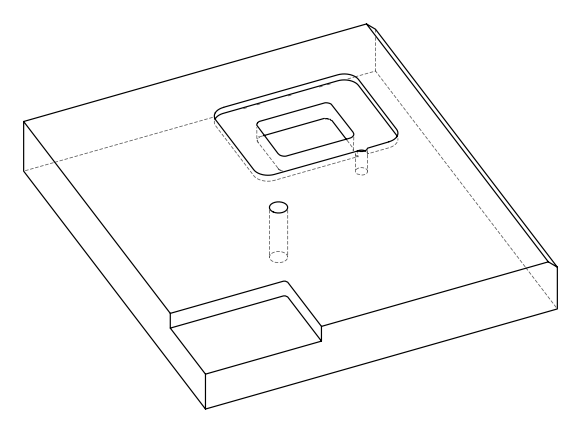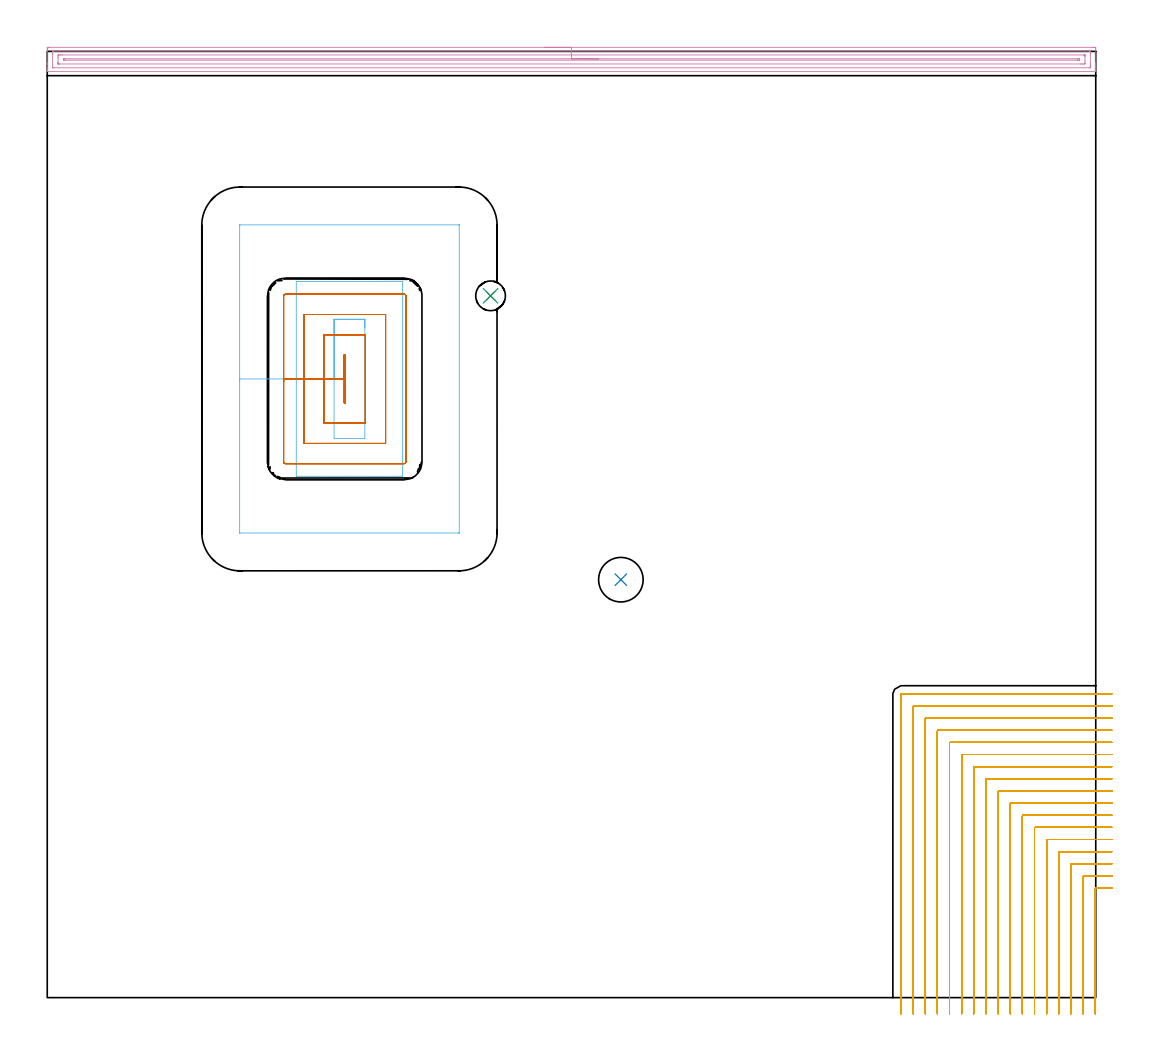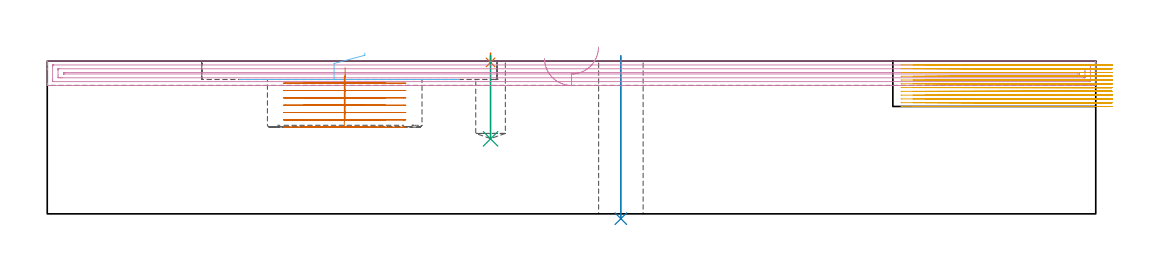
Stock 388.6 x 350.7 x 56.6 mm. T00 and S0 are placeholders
(PLAN: 7 operations, 6 tool changes, 78.7 min)
(1 SPOT_DRILL | STEP1POCKET | NXT0321_9005460120000 | 0.03 min | 1 mm3)
(2 INDEXABLE_INSERT_DRILL_THROUGH_HOLE_FROM_SOLID | STEP1HOLE | NXT0302_004 | 0.24 min | 12082 mm3)
(3 DRILL_BLIND_HOLE_INTO_CENTER | STEP1POCKET | NXT0301_081 | 0.12 min | 2598 mm3)
(4 AREA_MILL | FG_CHAMFER_SURFACE | UGT0205_001 | 12.61 min | 15739 mm3)
(5 MILL_CORNER_NOTCH_RECTANGULAR | CORNER_NOTCH_RECTANGULAR | UGT0201_014 | Follow Part, ap 1.5, ae 75% | 56.01 min | 145998 mm3)
(6 MILL_RECTANGULAR_POCKET | POCKET_RECTANGULAR_STRAIGHT | UGT0201_006 | Follow Part, ap 7, ae 75% | 1.68 min | 104143 mm3)
(7 MILL_RECTANGULAR_POCKET_1 | POCKET_RECTANGULAR_STRAIGHT_1 | UGT0201_092 | Follow Part, ap 3, ae 75% | 8.02 min | 75102 mm3)
(TOOL NXT0321_9005460120000 | NC Spot Drill, 142deg, 12mm, Carbide, Uncoated | D12 PA142 FL30 Z2)
(TOOL NXT0302_004 | Index. Insert Drill 16.5mm [880-D1650L20-05] | D16.5 PA176 FL83 Z2)
(TOOL NXT0301_081 | Carbide Drill 11mm [860.1-1100-033A1-MM 2214] | D11 PA140 FL55 Z2)
(TOOL UGT0205_001 | Chamfer Mill 20 x 3 x 45 deg. | D20 FL50 Z2)
(TOOL UGT0201_014 | End mill 6 mm | D6 FL24 Z4)
(TOOL UGT0201_006 | End Mill 28 mm | D28 FL25 Z2)
(TOOL UGT0201_092 | End mill 12 mm | D12 R1 FL26 Z4)
(OP 1 SPOT_DRILL)
G17 G21 G94 G90
T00 M6
G54
G17 G0 G90 X164.3 Y260.1 S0 M3
G43 Z66.6 H0
G94 G81 G98 Z56.127 F250. R59.6
G80
M5
M2
(OP 2 INDEXABLE_INSERT_DRILL_THROUGH_HOLE_FROM_SOLID)
G17 G21 G94 G90
T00 M6
G54
G17 G0 G90 X212.6 Y154.9 S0 M3
G43 Z66.6 H1
G94 G81 G98 Z-1.788 F250. R58.6
G80
M5
M2
(OP 3 DRILL_BLIND_HOLE_INTO_CENTER)
G17 G21 G94 G90
T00 M6
G54
G17 G0 G90 X164.3 Y260.1 S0 M3
G43 Z66.6 H1
G94 G81 G98 Z27.8 F250. R58.6
G80
M5
M2
(OP 4 AREA_MILL)
G17 G21 G94 G90
T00 M6
G54
G17 G0 G90 X184.3 Y352.2 S1061 M3
G43 Z66.6 H0
Z57.6
G94 G1 X184.338 Z56.728 F250.
X184.452 Z55.863
X184.641 Z55.012
X184.903 Z54.18
X185.237 Z53.374
X185.64 Z52.6
X186.108 Z51.864
X186.64 Z51.172
X187.229 Z50.529
X187.872 Z49.939
X188.564 Z49.408
X189.3 Z48.94
X190.074 Z48.537
X190.88 Z48.203
X191.712 Z47.941
X192.563 Z47.752
X193.428 Z47.638
X194.3 Z47.6
X387.475
X387.993 Y352.199 Z47.601
X388.504 Y352.194 Z47.603
X388.592 Y352.192 Z47.606
X388.6 Y351.687 Z48.111
Y346.371 Z53.423
Y345.805 Z53.992
Y345.485 Z54.311
Y344.919 Z54.877
Y344.599 Z55.196
Y343.96 Z55.84
Y343.571 Z56.229
Y343.225 Z56.565
X388.591 Y343.202 Z56.588
X388.439 Y343.2 Z56.6
X0.161
X0.01 Y343.203 Z56.588
X0.007 Y343.224 Z56.567
X0. Y343.571 Z56.229
Y343.96 Z55.839
Y344.599 Z55.196
Y345.805 Z53.992
Y346.371 Z53.423
Y351.403 Z48.394
X0.003 Y351.687 Z48.111
X0.008 Y352.192 Z47.606
X0.096 Y352.195 Z47.603
X0.607 Y352.2 Z47.6
X194.3
Y350.786 Z49.014
X386.207
X386.429 Y350.785 Z49.015
X386.532 Y350.782 Z49.018
X386.58 Y350.779 Z49.021
X386.591 Y350.773 Z49.027
X386.594 Y350.755 Z49.045
X386.598 Y350.654 Z49.146
X386.6 Y350.411 Z49.389
Y349.915 Z49.885
Y345.982 Z53.818
Y345.485 Z54.315
X386.598 Y345.097 Z54.703
X386.59 Y344.706 Z55.094
X386.582 Y344.621 Z55.179
X386.536 Y344.618 Z55.182
X386.427 Y344.616 Z55.184
X386.207 Y344.614 Z55.186
X2.378
X2.171 Y344.616 Z55.184
X2.068 Y344.618 Z55.182
X2.023 Y344.621 Z55.179
X2.01 Y344.646 Z55.154
X2.006 Y344.746 Z55.054
X2.001 Y344.988 Z54.812
X2. Y349.915 Z49.885
X2.002 Y350.303 Z49.497
X2.01 Y350.694 Z49.106
X2.018 Y350.779 Z49.021
X2.064 Y350.782 Z49.018
X2.173 Y350.784 Z49.016
X2.393 Y350.786 Z49.014
X194.3
Y349.372 Z50.428
X384.077 Y349.371 Z50.429
X384.422 Y349.37 Z50.43
X384.537 Y349.368 Z50.432
X384.576 Y349.365 Z50.435
X384.59 Y349.361 Z50.439
X384.593 Y349.323 Z50.477
X384.597 Y349.205 Z50.595
X384.599 Y349.029 Z50.771
X384.6 Y348.852 Z50.948
Y347.081 Z52.719
X384.598 Y346.371 Z53.429
X384.596 Y346.199 Z53.601
X384.585 Y346.035 Z53.765
X384.422 Y346.034 Z53.766
X383.874 Y346.03 Z53.77
X383.53 Y346.029 Z53.771
X382.982 Y346.028 Z53.772
X4.523 Y346.029 Z53.771
X4.178 Y346.03 Z53.77
X4.063 Y346.032 Z53.768
X4.024 Y346.035 Z53.765
X4.01 Y346.039 Z53.761
X4.007 Y346.078 Z53.722
X4.003 Y346.195 Z53.605
X4.001 Y346.371 Z53.429
X4. Y346.548 Z53.252
Y348.319 Z51.481
X4.002 Y349.029 Z50.771
X4.004 Y349.201 Z50.599
X4.015 Y349.365 Z50.435
X4.178 Y349.367 Z50.433
X4.726 Y349.371 Z50.429
X5.07
X5.618 Y349.372 Z50.428
X194.3
Y347.957 Z51.843
X381.932
X382.45 Y347.954 Z51.846
X382.536 Y347.951 Z51.849
X382.59 Y347.947 Z51.853
X382.592 Y347.903 Z51.897
X382.594 Y347.7 Z52.1
X382.592 Y347.497 Z52.303
X382.59 Y347.453 Z52.347
X382.536 Y347.449 Z52.351
X382.447 Y347.446 Z52.354
X381.931 Y347.443 Z52.357
X381.744
X6.668
X6.15 Y347.447 Z52.353
X6.064 Y347.449 Z52.351
X6.01 Y347.453 Z52.347
X6.008 Y347.497 Z52.303
X6.006 Y347.7 Z52.1
X6.008 Y347.903 Z51.897
X6.01 Y347.947 Z51.853
X6.064 Y347.951 Z51.849
X6.152 Y347.955 Z51.845
X6.337 Y347.957 Z51.843
X194.3
X195.172 Z51.881
X196.036 Z51.995
X196.888 Z52.183
X197.72 Z52.446
X198.526 Z52.78
X199.3 Z53.182
X200.036 Z53.651
X200.728 Z54.182
X201.371 Z54.772
X201.96 Z55.415
X202.491 Z56.107
X202.96 Z56.843
X203.363 Z57.616
X203.697 Z58.422
X203.959 Z59.254
X204.148 Z60.106
X204.262 Z60.971
X204.3 Z61.843
G0 Z66.6
M5
M2
(OP 5 MILL_CORNER_NOTCH_RECTANGULAR)
G17 G21 G94 G90
T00 M6
G54
G17 G0 G90 X394.6 Y40.6 S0 M3
G43 Z66.6 H0
Z55.2
G94 G1 X391.6 F250.
X388.695 F500.
G3 X388.4 Y40.305 R0.3
G1 Y-3.
Y-6. F250.
G0 Z66.6
X394.6 Y45.1
Z55.2
G1 X391.6
X384.195 F500.
G3 X383.9 Y44.805 R0.3
G1 Y-3.
Y-6. F250.
G0 Z66.6
X394.6 Y49.6
Z55.2
G1 X391.6
X379.695 F500.
G3 X379.4 Y49.305 R0.3
G1 Y-3.
Y-6. F250.
G0 Z66.6
X394.6 Y54.1
Z55.2
G1 X391.6
X375.195 F500.
G3 X374.9 Y53.805 R0.3
G1 Y-3.
Y-6. F250.
G0 Z66.6
X394.6 Y58.6
Z55.2
G1 X391.6
X370.696 F500.
G3 X370.4 Y58.304 R0.3
G1 Y-3.
Y-6. F250.
G0 Z66.6
X394.6 Y63.1
Z55.2
G1 X391.6
X366.196 F500.
G3 X365.9 Y62.804 R0.3
G1 Y-3.
Y-6. F250.
G0 Z66.6
X394.6 Y67.6
Z55.2
G1 X391.6
X361.696 F500.
G3 X361.4 Y67.304 R0.3
G1 Y-3.
Y-6. F250.
G0 Z66.6
X394.6 Y72.1
Z55.2
G1 X391.6
X357.196 F500.
G3 X356.9 Y71.804 R0.3
G1 Y-3.
Y-6. F250.
G0 Z66.6
X394.6 Y76.6
Z55.2
G1 X391.6
X352.696 F500.
G3 X352.4 Y76.304 R0.3
G1 Y-3.
Y-6. F250.
G0 Z66.6
X394.6 Y81.1
Z55.2
G1 X391.6
X348.196 F500.
G3 X347.9 Y80.804 R0.3
G1 Y-3.
Y-6. F250.
G0 Z66.6
X394.6 Y85.6
Z55.2
G1 X391.6
X343.697 F500.
G3 X343.4 Y85.303 R0.3
G1 Y-3.
Y-6. F250.
G0 Z66.6
X394.6 Y90.1
Z55.2
G1 X391.6
X339.197 F500.
G3 X338.9 Y89.803 R0.3
G1 Y-3.
Y-6. F250.
G0 Z66.6
X394.6 Y94.6
Z55.2
G1 X391.6
X334.697 F500.
G3 X334.4 Y94.303 R0.3
G1 Y-3.
Y-6. F250.
G0 Z66.6
X394.6 Y99.1
Z55.2
G1 X391.6
X330.197 F500.
G3 X329.9 Y98.803 R0.3
G1 Y-3.
Y-6. F250.
G0 Z66.6
X394.6 Y103.6
Z55.2
G1 X391.6
X325.697 F500.
G3 X325.4 Y103.303 R0.3
G1 Y-3.
Y-6. F250.
G0 Z66.6
X394.6 Y108.1
Z55.2
G1 X391.6
X321.197 F500.
G3 X320.9 Y107.803 R0.3
G1 Y-3.
Y-6. F250.
G0 Z66.6
X394.6 Y112.6
Z55.2
G1 X391.6
X316.697 F500.
G3 X316.4 Y112.303 R0.3
G1 Y-3.
Y-6. F250.
G0 Z66.6
X394.6 Y40.6
Z53.8
G1 X391.6
X388.695 F500.
G3 X388.4 Y40.305 R0.3
G1 Y-3.
Y-6. F250.
G0 Z66.6
X394.6 Y45.1
Z53.8
G1 X391.6
X384.195 F500.
G3 X383.9 Y44.805 R0.3
G1 Y-3.
Y-6. F250.
G0 Z66.6
X394.6 Y49.6
Z53.8
G1 X391.6
X379.695 F500.
G3 X379.4 Y49.305 R0.3
G1 Y-3.
Y-6. F250.
G0 Z66.6
X394.6 Y54.1
Z53.8
G1 X391.6
X375.195 F500.
G3 X374.9 Y53.805 R0.3
G1 Y-3.
Y-6. F250.
G0 Z66.6
X394.6 Y58.6
Z53.8
G1 X391.6
X370.696 F500.
G3 X370.4 Y58.304 R0.3
G1 Y-3.
Y-6. F250.
G0 Z66.6
X394.6 Y63.1
Z53.8
G1 X391.6
X366.196 F500.
G3 X365.9 Y62.804 R0.3
G1 Y-3.
Y-6. F250.
G0 Z66.6
X394.6 Y67.6
Z53.8
G1 X391.6
X361.696 F500.
G3 X361.4 Y67.304 R0.3
G1 Y-3.
Y-6. F250.
G0 Z66.6
X394.6 Y72.1
Z53.8
G1 X391.6
X357.196 F500.
G3 X356.9 Y71.804 R0.3
G1 Y-3.
Y-6. F250.
G0 Z66.6
X394.6 Y76.6
Z53.8
G1 X391.6
X352.696 F500.
G3 X352.4 Y76.304 R0.3
G1 Y-3.
Y-6. F250.
G0 Z66.6
X394.6 Y81.1
Z53.8
G1 X391.6
X348.196 F500.
G3 X347.9 Y80.804 R0.3
G1 Y-3.
Y-6. F250.
G0 Z66.6
X394.6 Y85.6
Z53.8
G1 X391.6
X343.697 F500.
G3 X343.4 Y85.303 R0.3
G1 Y-3.
Y-6. F250.
G0 Z66.6
X394.6 Y90.1
Z53.8
G1 X391.6
X339.197 F500.
G3 X338.9 Y89.803 R0.3
G1 Y-3.
Y-6. F250.
G0 Z66.6
X394.6 Y94.6
Z53.8
G1 X391.6
X334.697 F500.
G3 X334.4 Y94.303 R0.3
G1 Y-3.
Y-6. F250.
G0 Z66.6
X394.6 Y99.1
Z53.8
G1 X391.6
X330.197 F500.
G3 X329.9 Y98.803 R0.3
G1 Y-3.
Y-6. F250.
G0 Z66.6
X394.6 Y103.6
Z53.8
G1 X391.6
X325.697 F500.
G3 X325.4 Y103.303 R0.3
G1 Y-3.
Y-6. F250.
G0 Z66.6
X394.6 Y108.1
Z53.8
G1 X391.6
X321.197 F500.
G3 X320.9 Y107.803 R0.3
G1 Y-3.
Y-6. F250.
G0 Z66.6
X394.6 Y112.6
Z53.8
G1 X391.6
X316.697 F500.
G3 X316.4 Y112.303 R0.3
G1 Y-3.
Y-6. F250.
G0 Z66.6
X394.6 Y40.6
Z52.4
G1 X391.6
X388.695 F500.
G3 X388.4 Y40.305 R0.3
G1 Y-3.
Y-6. F250.
G0 Z66.6
X394.6 Y45.1
Z52.4
G1 X391.6
X384.195 F500.
G3 X383.9 Y44.805 R0.3
G1 Y-3.
Y-6. F250.
G0 Z66.6
X394.6 Y49.6
Z52.4
G1 X391.6
X379.695 F500.
G3 X379.4 Y49.305 R0.3
G1 Y-3.
Y-6. F250.
G0 Z66.6
X394.6 Y54.1
Z52.4
G1 X391.6
X375.195 F500.
G3 X374.9 Y53.805 R0.3
G1 Y-3.
Y-6. F250.
G0 Z66.6
X394.6 Y58.6
Z52.4
G1 X391.6
X370.696 F500.
G3 X370.4 Y58.304 R0.3
G1 Y-3.
Y-6. F250.
G0 Z66.6
X394.6 Y63.1
Z52.4
G1 X391.6
X366.196 F500.
G3 X365.9 Y62.804 R0.3
G1 Y-3.
Y-6. F250.
G0 Z66.6
X394.6 Y67.6
Z52.4
G1 X391.6
X361.696 F500.
G3 X361.4 Y67.304 R0.3
G1 Y-3.
Y-6. F250.
G0 Z66.6
X394.6 Y72.1
Z52.4
G1 X391.6
X357.196 F500.
G3 X356.9 Y71.804 R0.3
G1 Y-3.
Y-6. F250.
G0 Z66.6
X394.6 Y76.6
Z52.4
G1 X391.6
X352.696 F500.
G3 X352.4 Y76.304 R0.3
G1 Y-3.
Y-6. F250.
G0 Z66.6
X394.6 Y81.1
Z52.4
G1 X391.6
X348.196 F500.
G3 X347.9 Y80.804 R0.3
G1 Y-3.
Y-6. F250.
G0 Z66.6
X394.6 Y85.6
Z52.4
G1 X391.6
X343.697 F500.
G3 X343.4 Y85.303 R0.3
G1 Y-3.
Y-6. F250.
G0 Z66.6
X394.6 Y90.1
Z52.4
G1 X391.6
X339.197 F500.
G3 X338.9 Y89.803 R0.3
G1 Y-3.
Y-6. F250.
G0 Z66.6
X394.6 Y94.6
Z52.4
G1 X391.6
X334.697 F500.
G3 X334.4 Y94.303 R0.3
G1 Y-3.
Y-6. F250.
G0 Z66.6
X394.6 Y99.1
Z52.4
G1 X391.6
X330.197 F500.
G3 X329.9 Y98.803 R0.3
G1 Y-3.
Y-6. F250.
G0 Z66.6
X394.6 Y103.6
Z52.4
G1 X391.6
X325.697 F500.
G3 X325.4 Y103.303 R0.3
G1 Y-3.
Y-6. F250.
G0 Z66.6
X394.6 Y108.1
Z52.4
G1 X391.6
X321.197 F500.
G3 X320.9 Y107.803 R0.3
G1 Y-3.
Y-6. F250.
G0 Z66.6
X394.6 Y112.6
Z52.4
G1 X391.6
X316.697 F500.
G3 X316.4 Y112.303 R0.3
G1 Y-3.
Y-6. F250.
G0 Z66.6
X394.6 Y40.6
Z51.
G1 X391.6
X388.695 F500.
G3 X388.4 Y40.305 R0.3
G1 Y-3.
Y-6. F250.
G0 Z66.6
X394.6 Y45.1
Z51.
G1 X391.6
X384.195 F500.
G3 X383.9 Y44.805 R0.3
G1 Y-3.
Y-6. F250.
G0 Z66.6
X394.6 Y49.6
Z51.
G1 X391.6
X379.695 F500.
G3 X379.4 Y49.305 R0.3
G1 Y-3.
Y-6. F250.
G0 Z66.6
X394.6 Y54.1
Z51.
G1 X391.6
X375.195 F500.
G3 X374.9 Y53.805 R0.3
G1 Y-3.
Y-6. F250.
G0 Z66.6
X394.6 Y58.6
Z51.
G1 X391.6
X370.696 F500.
G3 X370.4 Y58.304 R0.3
G1 Y-3.
Y-6. F250.
G0 Z66.6
X394.6 Y63.1
Z51.
G1 X391.6
X366.196 F500.
G3 X365.9 Y62.804 R0.3
G1 Y-3.
Y-6. F250.
G0 Z66.6
X394.6 Y67.6
Z51.
G1 X391.6
X361.696 F500.
G3 X361.4 Y67.304 R0.3
G1 Y-3.
Y-6. F250.
G0 Z66.6
X394.6 Y72.1
Z51.
G1 X391.6
X357.196 F500.
G3 X356.9 Y71.804 R0.3
G1 Y-3.
Y-6. F250.
G0 Z66.6
X394.6 Y76.6
Z51.
G1 X391.6
X352.696 F500.
G3 X352.4 Y76.304 R0.3
G1 Y-3.
Y-6. F250.
G0 Z66.6
X394.6 Y81.1
Z51.
G1 X391.6
X348.196 F500.
G3 X347.9 Y80.804 R0.3
G1 Y-3.
Y-6. F250.
G0 Z66.6
X394.6 Y85.6
Z51.
G1 X391.6
X343.697 F500.
G3 X343.4 Y85.303 R0.3
G1 Y-3.
Y-6. F250.
G0 Z66.6
X394.6 Y90.1
Z51.
G1 X391.6
X339.197 F500.
G3 X338.9 Y89.803 R0.3
G1 Y-3.
Y-6. F250.
G0 Z66.6
X394.6 Y94.6
Z51.
G1 X391.6
X334.697 F500.
G3 X334.4 Y94.303 R0.3
G1 Y-3.
Y-6. F250.
G0 Z66.6
X394.6 Y99.1
Z51.
G1 X391.6
X330.197 F500.
G3 X329.9 Y98.803 R0.3
G1 Y-3.
Y-6. F250.
G0 Z66.6
X394.6 Y103.6
Z51.
G1 X391.6
X325.697 F500.
G3 X325.4 Y103.303 R0.3
G1 Y-3.
Y-6. F250.
G0 Z66.6
X394.6 Y108.1
Z51.
G1 X391.6
X321.197 F500.
G3 X320.9 Y107.803 R0.3
G1 Y-3.
Y-6. F250.
G0 Z66.6
X394.6 Y112.6
Z51.
G1 X391.6
X316.697 F500.
G3 X316.4 Y112.303 R0.3
G1 Y-3.
Y-6. F250.
G0 Z66.6
X394.6 Y40.6
Z49.6
G1 X391.6
X388.695 F500.
G3 X388.4 Y40.305 R0.3
G1 Y-3.
Y-6. F250.
G0 Z66.6
X394.6 Y45.1
Z49.6
G1 X391.6
X384.195 F500.
G3 X383.9 Y44.805 R0.3
G1 Y-3.
Y-6. F250.
G0 Z66.6
X394.6 Y49.6
Z49.6
G1 X391.6
X379.695 F500.
G3 X379.4 Y49.305 R0.3
G1 Y-3.
Y-6. F250.
G0 Z66.6
X394.6 Y54.1
Z49.6
G1 X391.6
X375.195 F500.
G3 X374.9 Y53.805 R0.3
G1 Y-3.
Y-6. F250.
G0 Z66.6
X394.6 Y58.6
Z49.6
G1 X391.6
X370.696 F500.
G3 X370.4 Y58.304 R0.3
G1 Y-3.
Y-6. F250.
G0 Z66.6
X394.6 Y63.1
Z49.6
G1 X391.6
X366.196 F500.
G3 X365.9 Y62.804 R0.3
G1 Y-3.
Y-6. F250.
G0 Z66.6
X394.6 Y67.6
Z49.6
G1 X391.6
X361.696 F500.
G3 X361.4 Y67.304 R0.3
G1 Y-3.
Y-6. F250.
G0 Z66.6
X394.6 Y72.1
Z49.6
G1 X391.6
X357.196 F500.
G3 X356.9 Y71.804 R0.3
G1 Y-3.
Y-6. F250.
G0 Z66.6
X394.6 Y76.6
Z49.6
G1 X391.6
X352.696 F500.
G3 X352.4 Y76.304 R0.3
G1 Y-3.
Y-6. F250.
G0 Z66.6
X394.6 Y81.1
Z49.6
G1 X391.6
X348.196 F500.
G3 X347.9 Y80.804 R0.3
G1 Y-3.
Y-6. F250.
G0 Z66.6
X394.6 Y85.6
Z49.6
G1 X391.6
X343.697 F500.
G3 X343.4 Y85.303 R0.3
G1 Y-3.
Y-6. F250.
G0 Z66.6
X394.6 Y90.1
Z49.6
G1 X391.6
X339.197 F500.
G3 X338.9 Y89.803 R0.3
G1 Y-3.
Y-6. F250.
G0 Z66.6
X394.6 Y94.6
Z49.6
G1 X391.6
X334.697 F500.
G3 X334.4 Y94.303 R0.3
G1 Y-3.
Y-6. F250.
G0 Z66.6
X394.6 Y99.1
Z49.6
G1 X391.6
X330.197 F500.
G3 X329.9 Y98.803 R0.3
G1 Y-3.
Y-6. F250.
G0 Z66.6
X394.6 Y103.6
Z49.6
G1 X391.6
X325.697 F500.
G3 X325.4 Y103.303 R0.3
G1 Y-3.
Y-6. F250.
G0 Z66.6
X394.6 Y108.1
Z49.6
G1 X391.6
X321.197 F500.
G3 X320.9 Y107.803 R0.3
G1 Y-3.
Y-6. F250.
G0 Z66.6
X394.6 Y112.6
Z49.6
G1 X391.6
X316.697 F500.
G3 X316.4 Y112.303 R0.3
G1 Y-3.
Y-6. F250.
G0 Z66.6
X394.6 Y40.6
Z48.2
G1 X391.6
X388.695 F500.
G3 X388.4 Y40.305 R0.3
G1 Y-3.
Y-6. F250.
G0 Z66.6
X394.6 Y45.1
Z48.2
G1 X391.6
X384.195 F500.
G3 X383.9 Y44.805 R0.3
G1 Y-3.
Y-6. F250.
G0 Z66.6
X394.6 Y49.6
Z48.2
G1 X391.6
X379.695 F500.
G3 X379.4 Y49.305 R0.3
G1 Y-3.
Y-6. F250.
G0 Z66.6
X394.6 Y54.1
Z48.2
G1 X391.6
X375.195 F500.
G3 X374.9 Y53.805 R0.3
G1 Y-3.
Y-6. F250.
G0 Z66.6
X394.6 Y58.6
Z48.2
G1 X391.6
X370.696 F500.
G3 X370.4 Y58.304 R0.3
G1 Y-3.
Y-6. F250.
G0 Z66.6
X394.6 Y63.1
Z48.2
G1 X391.6
X366.196 F500.
G3 X365.9 Y62.804 R0.3
G1 Y-3.
Y-6. F250.
G0 Z66.6
X394.6 Y67.6
Z48.2
G1 X391.6
X361.696 F500.
G3 X361.4 Y67.304 R0.3
G1 Y-3.
Y-6. F250.
G0 Z66.6
X394.6 Y72.1
Z48.2
G1 X391.6
X357.196 F500.
G3 X356.9 Y71.804 R0.3
G1 Y-3.
Y-6. F250.
G0 Z66.6
X394.6 Y76.6
Z48.2
G1 X391.6
X352.696 F500.
G3 X352.4 Y76.304 R0.3
G1 Y-3.
Y-6. F250.
G0 Z66.6
X394.6 Y81.1
Z48.2
G1 X391.6
X348.196 F500.
G3 X347.9 Y80.804 R0.3
G1 Y-3.
Y-6. F250.
G0 Z66.6
X394.6 Y85.6
Z48.2
G1 X391.6
X343.697 F500.
G3 X343.4 Y85.303 R0.3
G1 Y-3.
Y-6. F250.
G0 Z66.6
X394.6 Y90.1
Z48.2
G1 X391.6
X339.197 F500.
G3 X338.9 Y89.803 R0.3
G1 Y-3.
Y-6. F250.
G0 Z66.6
X394.6 Y94.6
Z48.2
G1 X391.6
X334.697 F500.
G3 X334.4 Y94.303 R0.3
G1 Y-3.
Y-6. F250.
G0 Z66.6
X394.6 Y99.1
Z48.2
G1 X391.6
X330.197 F500.
G3 X329.9 Y98.803 R0.3
G1 Y-3.
Y-6. F250.
G0 Z66.6
X394.6 Y103.6
Z48.2
G1 X391.6
X325.697 F500.
G3 X325.4 Y103.303 R0.3
G1 Y-3.
Y-6. F250.
G0 Z66.6
X394.6 Y108.1
Z48.2
G1 X391.6
X321.197 F500.
G3 X320.9 Y107.803 R0.3
G1 Y-3.
Y-6. F250.
G0 Z66.6
X394.6 Y112.6
Z48.2
G1 X391.6
X316.697 F500.
G3 X316.4 Y112.303 R0.3
G1 Y-3.
Y-6. F250.
G0 Z66.6
X394.6 Y40.6
Z46.8
G1 X391.6
X388.695 F500.
G3 X388.4 Y40.305 R0.3
G1 Y-3.
Y-6. F250.
G0 Z66.6
X394.6 Y45.1
Z46.8
G1 X391.6
X384.195 F500.
G3 X383.9 Y44.805 R0.3
G1 Y-3.
Y-6. F250.
G0 Z66.6
X394.6 Y49.6
Z46.8
G1 X391.6
X379.695 F500.
G3 X379.4 Y49.305 R0.3
G1 Y-3.
Y-6. F250.
G0 Z66.6
X394.6 Y54.1
Z46.8
G1 X391.6
X375.195 F500.
G3 X374.9 Y53.805 R0.3
G1 Y-3.
Y-6. F250.
G0 Z66.6
X394.6 Y58.6
Z46.8
G1 X391.6
X370.696 F500.
G3 X370.4 Y58.304 R0.3
G1 Y-3.
Y-6. F250.
G0 Z66.6
X394.6 Y63.1
Z46.8
G1 X391.6
X366.196 F500.
G3 X365.9 Y62.804 R0.3
G1 Y-3.
Y-6. F250.
G0 Z66.6
X394.6 Y67.6
Z46.8
G1 X391.6
X361.696 F500.
G3 X361.4 Y67.304 R0.3
G1 Y-3.
Y-6. F250.
G0 Z66.6
X394.6 Y72.1
Z46.8
G1 X391.6
X357.196 F500.
G3 X356.9 Y71.804 R0.3
G1 Y-3.
Y-6. F250.
G0 Z66.6
X394.6 Y76.6
Z46.8
G1 X391.6
X352.696 F500.
G3 X352.4 Y76.304 R0.3
G1 Y-3.
Y-6. F250.
G0 Z66.6
X394.6 Y81.1
Z46.8
G1 X391.6
X348.196 F500.
G3 X347.9 Y80.804 R0.3
G1 Y-3.
Y-6. F250.
G0 Z66.6
X394.6 Y85.6
Z46.8
G1 X391.6
X343.697 F500.
G3 X343.4 Y85.303 R0.3
G1 Y-3.
Y-6. F250.
G0 Z66.6
X394.6 Y90.1
Z46.8
G1 X391.6
X339.197 F500.
G3 X338.9 Y89.803 R0.3
G1 Y-3.
Y-6. F250.
G0 Z66.6
X394.6 Y94.6
Z46.8
G1 X391.6
X334.697 F500.
G3 X334.4 Y94.303 R0.3
G1 Y-3.
Y-6. F250.
G0 Z66.6
X394.6 Y99.1
Z46.8
G1 X391.6
X330.197 F500.
G3 X329.9 Y98.803 R0.3
G1 Y-3.
Y-6. F250.
G0 Z66.6
X394.6 Y103.6
Z46.8
G1 X391.6
X325.697 F500.
G3 X325.4 Y103.303 R0.3
G1 Y-3.
Y-6. F250.
G0 Z66.6
X394.6 Y108.1
Z46.8
G1 X391.6
X321.197 F500.
G3 X320.9 Y107.803 R0.3
G1 Y-3.
Y-6. F250.
G0 Z66.6
X394.6 Y112.6
Z46.8
G1 X391.6
X316.697 F500.
G3 X316.4 Y112.303 R0.3
G1 Y-3.
Y-6. F250.
G0 Z66.6
X394.6 Y40.6
Z45.4
G1 X391.6
X388.695 F500.
G3 X388.4 Y40.305 R0.3
G1 Y-3.
Y-6. F250.
G0 Z66.6
X394.6 Y45.1
Z45.4
G1 X391.6
X384.195 F500.
G3 X383.9 Y44.805 R0.3
G1 Y-3.
Y-6. F250.
G0 Z66.6
X394.6 Y49.6
Z45.4
G1 X391.6
X379.695 F500.
G3 X379.4 Y49.305 R0.3
G1 Y-3.
Y-6. F250.
G0 Z66.6
X394.6 Y54.1
Z45.4
G1 X391.6
X375.195 F500.
G3 X374.9 Y53.805 R0.3
G1 Y-3.
Y-6. F250.
G0 Z66.6
X394.6 Y58.6
Z45.4
G1 X391.6
X370.696 F500.
G3 X370.4 Y58.304 R0.3
G1 Y-3.
Y-6. F250.
G0 Z66.6
X394.6 Y63.1
Z45.4
G1 X391.6
X366.196 F500.
G3 X365.9 Y62.804 R0.3
G1 Y-3.
Y-6. F250.
G0 Z66.6
X394.6 Y67.6
Z45.4
G1 X391.6
X361.696 F500.
G3 X361.4 Y67.304 R0.3
G1 Y-3.
Y-6. F250.
G0 Z66.6
X394.6 Y72.1
Z45.4
G1 X391.6
X357.196 F500.
G3 X356.9 Y71.804 R0.3
G1 Y-3.
Y-6. F250.
G0 Z66.6
X394.6 Y76.6
Z45.4
G1 X391.6
X352.696 F500.
G3 X352.4 Y76.304 R0.3
G1 Y-3.
Y-6. F250.
G0 Z66.6
X394.6 Y81.1
Z45.4
G1 X391.6
X348.196 F500.
G3 X347.9 Y80.804 R0.3
G1 Y-3.
Y-6. F250.
G0 Z66.6
X394.6 Y85.6
Z45.4
G1 X391.6
X343.697 F500.
G3 X343.4 Y85.303 R0.3
G1 Y-3.
Y-6. F250.
G0 Z66.6
X394.6 Y90.1
Z45.4
G1 X391.6
X339.197 F500.
G3 X338.9 Y89.803 R0.3
G1 Y-3.
Y-6. F250.
G0 Z66.6
X394.6 Y94.6
Z45.4
G1 X391.6
X334.697 F500.
G3 X334.4 Y94.303 R0.3
G1 Y-3.
Y-6. F250.
G0 Z66.6
X394.6 Y99.1
Z45.4
G1 X391.6
X330.197 F500.
G3 X329.9 Y98.803 R0.3
G1 Y-3.
Y-6. F250.
G0 Z66.6
X394.6 Y103.6
Z45.4
G1 X391.6
X325.697 F500.
G3 X325.4 Y103.303 R0.3
G1 Y-3.
Y-6. F250.
G0 Z66.6
X394.6 Y108.1
Z45.4
G1 X391.6
X321.197 F500.
G3 X320.9 Y107.803 R0.3
G1 Y-3.
Y-6. F250.
G0 Z66.6
X394.6 Y112.6
Z45.4
G1 X391.6
X316.697 F500.
G3 X316.4 Y112.303 R0.3
G1 Y-3.
Y-6. F250.
G0 Z66.6
X394.6 Y40.6
Z44.
G1 X391.6
X388.695 F500.
G3 X388.4 Y40.305 R0.3
G1 Y-3.
Y-6. F250.
G0 Z66.6
X394.6 Y45.1
Z44.
G1 X391.6
X384.195 F500.
G3 X383.9 Y44.805 R0.3
G1 Y-3.
Y-6. F250.
G0 Z66.6
X394.6 Y49.6
Z44.
G1 X391.6
X379.695 F500.
G3 X379.4 Y49.305 R0.3
G1 Y-3.
Y-6. F250.
G0 Z66.6
X394.6 Y54.1
Z44.
G1 X391.6
X375.195 F500.
G3 X374.9 Y53.805 R0.3
G1 Y-3.
Y-6. F250.
G0 Z66.6
X394.6 Y58.6
Z44.
G1 X391.6
X370.696 F500.
G3 X370.4 Y58.304 R0.3
G1 Y-3.
Y-6. F250.
G0 Z66.6
X394.6 Y63.1
Z44.
G1 X391.6
X366.196 F500.
G3 X365.9 Y62.804 R0.3
G1 Y-3.
Y-6. F250.
G0 Z66.6
X394.6 Y67.6
Z44.
G1 X391.6
X361.696 F500.
G3 X361.4 Y67.304 R0.3
G1 Y-3.
Y-6. F250.
G0 Z66.6
X394.6 Y72.1
Z44.
G1 X391.6
X357.196 F500.
G3 X356.9 Y71.804 R0.3
G1 Y-3.
Y-6. F250.
G0 Z66.6
X394.6 Y76.6
Z44.
G1 X391.6
X352.696 F500.
G3 X352.4 Y76.304 R0.3
G1 Y-3.
Y-6. F250.
G0 Z66.6
X394.6 Y81.1
Z44.
G1 X391.6
X348.196 F500.
G3 X347.9 Y80.804 R0.3
G1 Y-3.
Y-6. F250.
G0 Z66.6
X394.6 Y85.6
Z44.
G1 X391.6
X343.697 F500.
G3 X343.4 Y85.303 R0.3
G1 Y-3.
Y-6. F250.
G0 Z66.6
X394.6 Y90.1
Z44.
G1 X391.6
X339.197 F500.
G3 X338.9 Y89.803 R0.3
G1 Y-3.
Y-6. F250.
G0 Z66.6
X394.6 Y94.6
Z44.
G1 X391.6
X334.697 F500.
G3 X334.4 Y94.303 R0.3
G1 Y-3.
Y-6. F250.
G0 Z66.6
X394.6 Y99.1
Z44.
G1 X391.6
X330.197 F500.
G3 X329.9 Y98.803 R0.3
G1 Y-3.
Y-6. F250.
G0 Z66.6
X394.6 Y103.6
Z44.
G1 X391.6
X325.697 F500.
G3 X325.4 Y103.303 R0.3
G1 Y-3.
Y-6. F250.
G0 Z66.6
X394.6 Y108.1
Z44.
G1 X391.6
X321.197 F500.
G3 X320.9 Y107.803 R0.3
G1 Y-3.
Y-6. F250.
G0 Z66.6
X394.6 Y112.6
Z44.
G1 X391.6
X316.697 F500.
G3 X316.4 Y112.303 R0.3
G1 Y-3.
Y-6. F250.
G0 Z66.6
X394.6 Y40.6
Z42.6
G1 X391.6
X388.695 F500.
G3 X388.4 Y40.305 R0.3
G1 Y-3.
Y-6. F250.
G0 Z66.6
X394.6 Y45.1
Z42.6
G1 X391.6
X384.195 F500.
G3 X383.9 Y44.805 R0.3
G1 Y-3.
Y-6. F250.
G0 Z66.6
X394.6 Y49.6
Z42.6
G1 X391.6
X379.695 F500.
G3 X379.4 Y49.305 R0.3
G1 Y-3.
Y-6. F250.
G0 Z66.6
X394.6 Y54.1
Z42.6
G1 X391.6
X375.195 F500.
G3 X374.9 Y53.805 R0.3
G1 Y-3.
Y-6. F250.
G0 Z66.6
X394.6 Y58.6
Z42.6
G1 X391.6
X370.696 F500.
G3 X370.4 Y58.304 R0.3
G1 Y-3.
Y-6. F250.
G0 Z66.6
X394.6 Y63.1
Z42.6
G1 X391.6
X366.196 F500.
G3 X365.9 Y62.804 R0.3
G1 Y-3.
Y-6. F250.
G0 Z66.6
X394.6 Y67.6
Z42.6
G1 X391.6
X361.696 F500.
G3 X361.4 Y67.304 R0.3
G1 Y-3.
Y-6. F250.
G0 Z66.6
X394.6 Y72.1
Z42.6
G1 X391.6
X357.196 F500.
G3 X356.9 Y71.804 R0.3
G1 Y-3.
Y-6. F250.
G0 Z66.6
X394.6 Y76.6
Z42.6
G1 X391.6
X352.696 F500.
G3 X352.4 Y76.304 R0.3
G1 Y-3.
Y-6. F250.
G0 Z66.6
X394.6 Y81.1
Z42.6
G1 X391.6
X348.196 F500.
G3 X347.9 Y80.804 R0.3
G1 Y-3.
Y-6. F250.
G0 Z66.6
X394.6 Y85.6
Z42.6
G1 X391.6
X343.697 F500.
G3 X343.4 Y85.303 R0.3
G1 Y-3.
Y-6. F250.
G0 Z66.6
X394.6 Y90.1
Z42.6
G1 X391.6
X339.197 F500.
G3 X338.9 Y89.803 R0.3
G1 Y-3.
Y-6. F250.
G0 Z66.6
X394.6 Y94.6
Z42.6
G1 X391.6
X334.697 F500.
G3 X334.4 Y94.303 R0.3
G1 Y-3.
Y-6. F250.
G0 Z66.6
X394.6 Y99.1
Z42.6
G1 X391.6
X330.197 F500.
G3 X329.9 Y98.803 R0.3
G1 Y-3.
Y-6. F250.
G0 Z66.6
X394.6 Y103.6
Z42.6
G1 X391.6
X325.697 F500.
G3 X325.4 Y103.303 R0.3
G1 Y-3.
Y-6. F250.
G0 Z66.6
X394.6 Y108.1
Z42.6
G1 X391.6
X321.197 F500.
G3 X320.9 Y107.803 R0.3
G1 Y-3.
Y-6. F250.
G0 Z66.6
X394.6 Y112.6
Z42.6
G1 X391.6
X316.697 F500.
G3 X316.4 Y112.303 R0.3
G1 Y-3.
Y-6. F250.
G0 Z66.6
X394.6 Y40.6
Z41.2
G1 X391.6
X388.695 F500.
G3 X388.4 Y40.305 R0.3
G1 Y-3.
Y-6. F250.
G0 Z66.6
X394.6 Y45.1
Z41.2
G1 X391.6
X384.195 F500.
G3 X383.9 Y44.805 R0.3
G1 Y-3.
Y-6. F250.
G0 Z66.6
X394.6 Y49.6
Z41.2
G1 X391.6
X379.695 F500.
G3 X379.4 Y49.305 R0.3
G1 Y-3.
Y-6. F250.
G0 Z66.6
X394.6 Y54.1
Z41.2
G1 X391.6
X375.195 F500.
G3 X374.9 Y53.805 R0.3
G1 Y-3.
Y-6. F250.
G0 Z66.6
X394.6 Y58.6
Z41.2
G1 X391.6
X370.696 F500.
G3 X370.4 Y58.304 R0.3
G1 Y-3.
Y-6. F250.
G0 Z66.6
X394.6 Y63.1
Z41.2
G1 X391.6
X366.196 F500.
G3 X365.9 Y62.804 R0.3
G1 Y-3.
Y-6. F250.
G0 Z66.6
X394.6 Y67.6
Z41.2
G1 X391.6
X361.696 F500.
G3 X361.4 Y67.304 R0.3
G1 Y-3.
Y-6. F250.
G0 Z66.6
X394.6 Y72.1
Z41.2
G1 X391.6
X357.196 F500.
G3 X356.9 Y71.804 R0.3
G1 Y-3.
Y-6. F250.
G0 Z66.6
X394.6 Y76.6
Z41.2
G1 X391.6
X352.696 F500.
G3 X352.4 Y76.304 R0.3
G1 Y-3.
Y-6. F250.
G0 Z66.6
X394.6 Y81.1
Z41.2
G1 X391.6
X348.196 F500.
G3 X347.9 Y80.804 R0.3
G1 Y-3.
Y-6. F250.
G0 Z66.6
X394.6 Y85.6
Z41.2
G1 X391.6
X343.697 F500.
G3 X343.4 Y85.303 R0.3
G1 Y-3.
Y-6. F250.
G0 Z66.6
X394.6 Y90.1
Z41.2
G1 X391.6
X339.197 F500.
G3 X338.9 Y89.803 R0.3
G1 Y-3.
Y-6. F250.
G0 Z66.6
X394.6 Y94.6
Z41.2
G1 X391.6
X334.697 F500.
G3 X334.4 Y94.303 R0.3
G1 Y-3.
Y-6. F250.
G0 Z66.6
X394.6 Y99.1
Z41.2
G1 X391.6
X330.197 F500.
G3 X329.9 Y98.803 R0.3
G1 Y-3.
Y-6. F250.
G0 Z66.6
X394.6 Y103.6
Z41.2
G1 X391.6
X325.697 F500.
G3 X325.4 Y103.303 R0.3
G1 Y-3.
Y-6. F250.
G0 Z66.6
X394.6 Y108.1
Z41.2
G1 X391.6
X321.197 F500.
G3 X320.9 Y107.803 R0.3
G1 Y-3.
Y-6. F250.
G0 Z66.6
X394.6 Y112.6
Z41.2
G1 X391.6
X316.697 F500.
G3 X316.4 Y112.303 R0.3
G1 Y-3.
Y-6. F250.
G0 Z66.6
X394.6 Y40.6
Z39.8
G1 X391.6
X388.695 F500.
G3 X388.4 Y40.305 R0.3
G1 Y-3.
Y-6. F250.
G0 Z66.6
X394.6 Y45.1
Z39.8
G1 X391.6
X384.195 F500.
G3 X383.9 Y44.805 R0.3
G1 Y-3.
Y-6. F250.
G0 Z66.6
X394.6 Y49.6
Z39.8
G1 X391.6
X379.695 F500.
G3 X379.4 Y49.305 R0.3
G1 Y-3.
Y-6. F250.
G0 Z66.6
X394.6 Y54.1
Z39.8
G1 X391.6
X375.195 F500.
G3 X374.9 Y53.805 R0.3
G1 Y-3.
Y-6. F250.
G0 Z66.6
X394.6 Y58.6
Z39.8
G1 X391.6
X370.696 F500.
G3 X370.4 Y58.304 R0.3
G1 Y-3.
Y-6. F250.
G0 Z66.6
X394.6 Y63.1
Z39.8
G1 X391.6
X366.196 F500.
G3 X365.9 Y62.804 R0.3
G1 Y-3.
Y-6. F250.
G0 Z66.6
X394.6 Y67.6
Z39.8
G1 X391.6
X361.696 F500.
G3 X361.4 Y67.304 R0.3
G1 Y-3.
Y-6. F250.
G0 Z66.6
X394.6 Y72.1
Z39.8
G1 X391.6
X357.196 F500.
G3 X356.9 Y71.804 R0.3
G1 Y-3.
Y-6. F250.
G0 Z66.6
X394.6 Y76.6
Z39.8
G1 X391.6
X352.696 F500.
G3 X352.4 Y76.304 R0.3
G1 Y-3.
Y-6. F250.
G0 Z66.6
X394.6 Y81.1
Z39.8
G1 X391.6
X348.196 F500.
G3 X347.9 Y80.804 R0.3
G1 Y-3.
Y-6. F250.
G0 Z66.6
X394.6 Y85.6
Z39.8
G1 X391.6
X343.697 F500.
G3 X343.4 Y85.303 R0.3
G1 Y-3.
Y-6. F250.
G0 Z66.6
X394.6 Y90.1
Z39.8
G1 X391.6
X339.197 F500.
G3 X338.9 Y89.803 R0.3
G1 Y-3.
Y-6. F250.
G0 Z66.6
X394.6 Y94.6
Z39.8
G1 X391.6
X334.697 F500.
G3 X334.4 Y94.303 R0.3
G1 Y-3.
Y-6. F250.
G0 Z66.6
X394.6 Y99.1
Z39.8
G1 X391.6
X330.197 F500.
G3 X329.9 Y98.803 R0.3
G1 Y-3.
Y-6. F250.
G0 Z66.6
X394.6 Y103.6
Z39.8
G1 X391.6
X325.697 F500.
G3 X325.4 Y103.303 R0.3
G1 Y-3.
Y-6. F250.
G0 Z66.6
X394.6 Y108.1
Z39.8
G1 X391.6
X321.197 F500.
G3 X320.9 Y107.803 R0.3
G1 Y-3.
Y-6. F250.
G0 Z66.6
X394.6 Y112.6
Z39.8
G1 X391.6
X316.697 F500.
G3 X316.4 Y112.303 R0.3
G1 Y-3.
Y-6. F250.
G0 Z66.6
M5
M2
(OP 6 MILL_RECTANGULAR_POCKET)
G17 G21 G94 G90
T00 M6
G54
G17 G0 G90 X117.7 Y248.326 S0 M3
G43 Z66.6 H0
Z59.6
G94 G1 Y251.4 Z58.776 F250.
X106.3 Z55.722
Y229.3 Z49.8
Y207.2 F500.
X117.7
Y251.4
X106.3
Y229.3
X92.3
Y193.2
X131.7
Y265.4
X92.3
Y229.3
X71.3
Y172.3
X71.305 Y172.245
X71.345 Y172.205
X71.4 Y172.2
X152.6
X152.655 Y172.205
X152.695 Y172.245
X152.7 Y172.3
Y286.3
X152.695 Y286.355
X152.655 Y286.395
X152.6 Y286.4
X71.4
X71.345 Y286.395
X71.305 Y286.355
X71.3 Y286.3
Y229.3
Y228.3
G0 Z66.6
M5
M2
(OP 7 MILL_RECTANGULAR_POCKET_1)
G17 G21 G94 G90
T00 M6
G54
G17 G0 G90 X110.4 Y226.044 S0 M3
G43 Z66.6 H0
Z54.155
G94 G1 Y238.2 Z50.898 F250.
X110.1 Z50.818
Y229.3 Z48.433
Y220.4 F500.
X110.4
Y238.2
X110.1
Y229.3
X102.6
Y212.9
X117.9
Y245.7
X102.6
Y229.3
X95.1
Y205.4
X125.4
Y253.2
X95.1
Y229.3
X87.6
Y198.6
G3 X88.3 Y197.9 R0.7
G1 X132.2
G3 X132.9 Y198.6 R0.7
G1 Y260.
G3 X132.2 Y260.7 R0.7
G1 X88.3
G3 X87.6 Y260. R0.7
G1 Y229.3
Y228.3
G0 X110.4 Y226.044 Z51.433
G1 Y238.2 Z48.176 F250.
X110.1 Z48.096
Y229.3 Z45.711
Y220.4 F500.
X110.4
Y238.2
X110.1
Y229.3
X102.6
Y212.9
X117.9
Y245.7
X102.6
Y229.3
X95.1
Y205.4
X125.4
Y253.2
X95.1
Y229.3
X87.6
Y198.6
G3 X88.3 Y197.9 R0.7
G1 X132.2
G3 X132.9 Y198.6 R0.7
G1 Y260.
G3 X132.2 Y260.7 R0.7
G1 X88.3
G3 X87.6 Y260. R0.7
G1 Y229.3
Y228.3
G0 X110.4 Y226.044 Z48.711
G1 Y238.2 Z45.454 F250.
X110.1 Z45.374
Y229.3 Z42.989
Y220.4 F500.
X110.4
Y238.2
X110.1
Y229.3
X102.6
Y212.9
X117.9
Y245.7
X102.6
Y229.3
X95.1
Y205.4
X125.4
Y253.2
X95.1
Y229.3
X87.6
Y198.6
G3 X88.3 Y197.9 R0.7
G1 X132.2
G3 X132.9 Y198.6 R0.7
G1 Y260.
G3 X132.2 Y260.7 R0.7
G1 X88.3
G3 X87.6 Y260. R0.7
G1 Y229.3
Y228.3
G0 X110.4 Y226.044 Z45.989
G1 Y238.2 Z42.732 F250.
X110.1 Z42.651
Y229.3 Z40.267
Y220.4 F500.
X110.4
Y238.2
X110.1
Y229.3
X102.6
Y212.9
X117.9
Y245.7
X102.6
Y229.3
X95.1
Y205.4
X125.4
Y253.2
X95.1
Y229.3
X87.6
Y198.6
G3 X88.3 Y197.9 R0.7
G1 X132.2
G3 X132.9 Y198.6 R0.7
G1 Y260.
G3 X132.2 Y260.7 R0.7
G1 X88.3
G3 X87.6 Y260. R0.7
G1 Y229.3
Y228.3
G0 X110.4 Y226.044 Z43.267
G1 Y238.2 Z40.01 F250.
X110.1 Z39.929
Y229.3 Z37.544
Y220.4 F500.
X110.4
Y238.2
X110.1
Y229.3
X102.6
Y212.9
X117.9
Y245.7
X102.6
Y229.3
X95.1
Y205.4
X125.4
Y253.2
X95.1
Y229.3
X87.6
Y198.6
G3 X88.3 Y197.9 R0.7
G1 X132.2
G3 X132.9 Y198.6 R0.7
G1 Y260.
G3 X132.2 Y260.7 R0.7
G1 X88.3
G3 X87.6 Y260. R0.7
G1 Y229.3
Y228.3
G0 X110.4 Y226.044 Z40.544
G1 Y238.2 Z37.287 F250.
X110.1 Z37.207
Y229.3 Z34.822
Y220.4 F500.
X110.4
Y238.2
X110.1
Y229.3
X102.6
Y212.9
X117.9
Y245.7
X102.6
Y229.3
X95.1
Y205.4
X125.4
Y253.2
X95.1
Y229.3
X87.6
Y198.6
G3 X88.3 Y197.9 R0.7
G1 X132.2
G3 X132.9 Y198.6 R0.7
G1 Y260.
G3 X132.2 Y260.7 R0.7
G1 X88.3
G3 X87.6 Y260. R0.7
G1 Y229.3
Y228.3
G0 X110.4 Y226.044 Z37.822
G1 Y238.2 Z34.565 F250.
X110.1 Z34.485
Y229.3 Z32.1
Y220.4 F500.
X110.4
Y238.2
X110.1
Y229.3
X102.6
Y212.9
X117.9
Y245.7
X102.6
Y229.3
X95.1
Y205.4
X125.4
Y253.2
X95.1
Y229.3
X87.6
Y198.6
G3 X88.3 Y197.9 R0.7
G1 X132.2
G3 X132.9 Y198.6 R0.7
G1 Y260.
G3 X132.2 Y260.7 R0.7
G1 X88.3
G3 X87.6 Y260. R0.7
G1 Y229.3
Y228.3
G0 Z66.6
M5
M2
